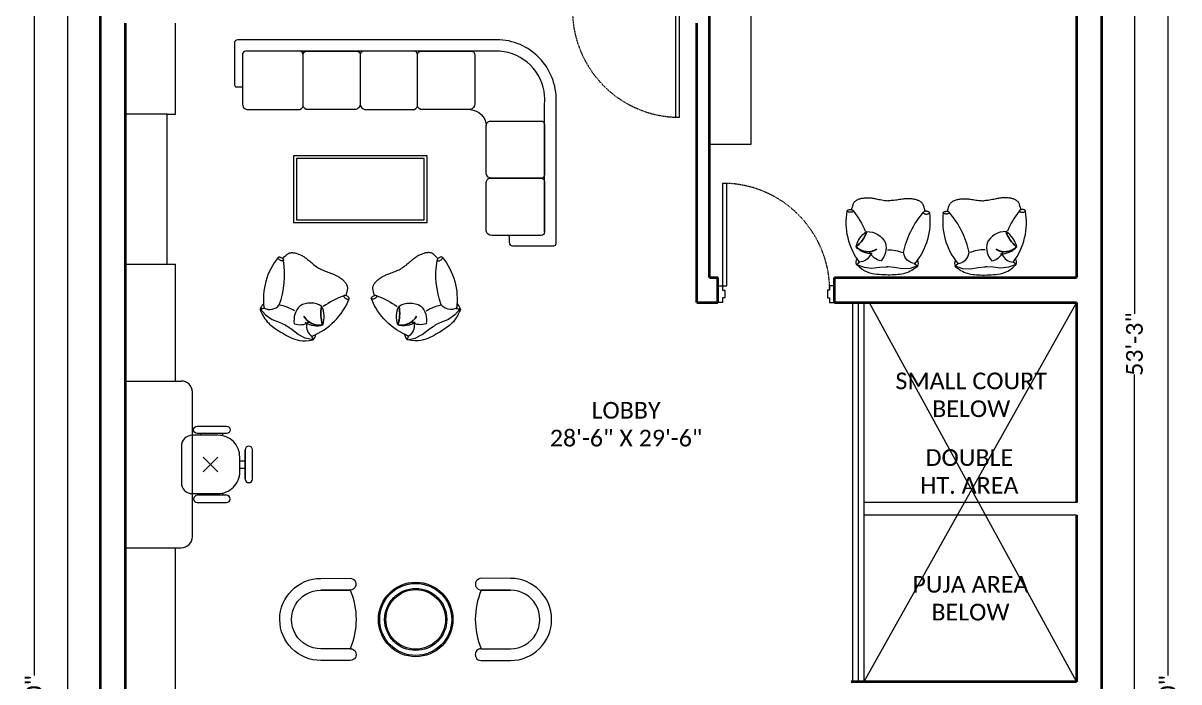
# Model space of a CAD drawing. Extents: x -454308 to 890911, y -14103 to 1343694.
# Drawn here: x 199979 to 200394.7, y 658775.1 to 659012.1 of the extents above; entities that cross this region are included whole.
import ezdxf
from ezdxf.lldxf.tags import DXFTag

# ---------------------------------------------------------------- set-up
doc = ezdxf.new("R2010")
doc.units = 0
doc.header["$MEASUREMENT"] = 0
doc.header["$PDMODE"] = 32
doc.linetypes.add('DOT2', pattern=[3.175, 0, -3.175])
doc.linetypes.add('HIDDEN', pattern=[9.525, 6.35, -3.175])
for name, color, linetype, lineweight in [('AR- Dim', 159, 'Continuous', 9), ('AR-DOOR', 45, 'Continuous', 9), ('AR-FUR', 11, 'Continuous', 9), ('AR-Furn', 30, 'Continuous', 9), ('AR-Projection', 210, 'DASHED2', 15), ('AR-RAILING', 11, 'Continuous', 9), ('AR-TEXT', 163, 'Continuous', 9), ('AR-WALL', 1, 'Continuous', 40), ('AR-Wall 2', 13, 'Continuous', 15)]:
    doc.layers.add(name, color=color, linetype=linetype, lineweight=lineweight)
doc.layers.add('IFF-FURN-DETAIL', color=250, linetype='Continuous')
doc.styles.add('AA_06.0', font='CANDARA.TTF', dxfattribs={"height": 6})
tags = doc.linetypes.add('DASHED2', pattern=[0.375, 0.25, -0.125]).pattern_tags.tags
tags[6:7] = [DXFTag(74, 4), DXFTag(75, 0), DXFTag(340, '0'), DXFTag(46, 1.0), DXFTag(50, 0.0), DXFTag(44, 0.0), DXFTag(45, 0.0)]
tags[4:5] = [DXFTag(74, 4), DXFTag(75, 0), DXFTag(340, '0'), DXFTag(46, 1.0), DXFTag(50, 0.0), DXFTag(44, 0.0), DXFTag(45, 0.0)]
doc.dimstyles.new('AA_06.0', dxfattribs={"dimtxt": 6, "dimasz": 3.5, "dimexe": 0.18, "dimexo": 0.0625, "dimgap": 0.09, "dimtad": 0, "dimzin": 1, "dimdsep": 46, "dimlunit": 4, "dimtxsty": 'AA_06.0', "dimblk": 'DIM ARROW', "dimcen": 0.09, "dimclrd": 4, "dimclre": 256, "dimadec": 0, "dimazin": 0, "dimtfac": 1, "dimtofl": 0, "dimtmove": 0, "dimatfit": 3, "dimfxl": 1, "dimtolj": 1, "dimtzin": 0, "dimlwd": -1, "dimarcsym": 0})

# ---------------------------------------------------------------- blocks, each defined once
blk = doc.blocks.new('PILLOW-1')
at = {"color": 0}
blk.add_lwpolyline([(198, -165, -0.232884), (126, -346, -0.184752), (-44, -234, -0.286563), (75, -22, -0.237978), (273, -68, -0.243587), (179, -195, 4.263709)], format="xyb", dxfattribs=at)
at = {"layer": 'IFF-FURN-DETAIL', "linetype": 'ByBlock'}
blk.add_lwpolyline([(148, -118, -0.343333), (126, -342, 0.126408), (-40, -233, -5.969376)], format="xyb", dxfattribs=at)
blk = doc.blocks.new('SINGLE SOFA 2')
at = {"linetype": 'ByBlock'}
for p in [(-19.24, 12.49), (-19.22, 12.47)]:
    blk.add_line(p, (-18.19, 11.57), dxfattribs=at)
for points in [[(2.87, 12.49), (2.71, 12.61), (2.46, 12.8), (2.12, 13.06), (1.7, 13.36), (1.22, 13.69), (0.7, 14.03), (0.14, 14.35), (-0.44, 14.65), (-1.03, 14.91), (-1.63, 15.13), (-2.24, 15.32), (-2.86, 15.47), (-3.5, 15.59), (-4.16, 15.68), (-4.84, 15.76), (-5.54, 15.82), (-6.26, 15.87), (-7.01, 15.9), (-7.77, 15.92), (-8.55, 15.93), (-9.34, 15.92), (-10.14, 15.9), (-10.95, 15.86), (-11.77, 15.81), (-12.59, 15.73), (-13.43, 15.61), (-14.28, 15.42), (-15.17, 15.14), (-16.09, 14.73), (-17.07, 14.17), (-18.1, 13.43), (-19.21, 12.49)], [(-19.21, 12.49), (-16.48, 13.38), (-13.66, 13.57), (-10.94, 13.16), (-8.62, 12.95), (-8.21, 13.01)], [(-19.21, 12.49), (-16.48, 13.38), (-13.66, 13.57), (-10.94, 13.16), (-8.62, 12.95), (-8.21, 13.01)], [(2.79, 12.39), (0.07, 13.31), (-2.75, 13.53), (-5.47, 13.13), (-7.79, 12.94), (-8.21, 13.01)], [(2.79, 12.39), (0.07, 13.31), (-2.75, 13.53), (-5.47, 13.13), (-7.79, 12.94), (-8.21, 13.01)], [(-21.51, -7.21), (-21.5, -7.29), (-21.46, -7.45), (-21.4, -7.68), (-21.33, -7.96), (-21.25, -8.28), (-21.15, -8.61), (-21.05, -8.93), (-20.95, -9.23), (-20.85, -9.5), (-20.74, -9.72), (-20.63, -9.92), (-20.51, -10.09), (-20.38, -10.24), (-20.25, -10.37), (-20.1, -10.49), (-19.93, -10.6), (-19.75, -10.71), (-19.55, -10.83), (-19.34, -10.93), (-19.1, -11.04), (-18.86, -11.14), (-18.59, -11.23), (-18.31, -11.32), (-18.01, -11.4), (-17.7, -11.47), (-17.37, -11.53), (-17.03, -11.57), (-16.69, -11.61), (-16.34, -11.64), (-15.99, -11.66), (-15.64, -11.67), (-15.29, -11.66), (-14.95, -11.64), (-14.61, -11.61), (-14.27, -11.58), (-13.92, -11.53), (-13.55, -11.47), (-13.16, -11.41), (-12.74, -11.34), (-12.3, -11.27), (-11.81, -11.19), (-11.3, -11.11), (-10.78, -11.03), (-10.25, -10.96), (-9.73, -10.9), (-9.23, -10.84), (-8.76, -10.81), (-8.33, -10.79)], [(4.91, -7.38), (4.71, -8.2), (4.51, -8.85), (4.32, -9.37), (4.14, -9.77), (3.96, -10.07), (3.77, -10.3), (3.58, -10.48), (3.39, -10.62), (3.18, -10.76), (2.96, -10.89), (2.74, -11.01), (2.49, -11.12), (2.24, -11.22), (1.97, -11.32), (1.69, -11.4), (1.39, -11.48), (1.07, -11.55), (0.75, -11.6), (0.41, -11.65), (0.06, -11.68), (-0.29, -11.71), (-0.64, -11.72), (-0.99, -11.73), (-1.33, -11.72), (-1.67, -11.7), (-2.01, -11.67), (-2.35, -11.63), (-2.71, -11.58), (-3.07, -11.52), (-3.46, -11.45), (-3.88, -11.38), (-4.33, -11.3), (-4.81, -11.22), (-5.32, -11.14), (-5.84, -11.05), (-6.37, -10.98), (-6.89, -10.91), (-7.39, -10.85), (-7.86, -10.81), (-8.29, -10.79)]]:
    blk.add_lwpolyline(points, dxfattribs=at)
for points in [[(-20.87, -6.76, 0.186829), (-20.93, -6.59, 0.101651), (-21.19, -6.4, 0.060225), (-21.53, -6.29, 0.046578), (-21.98, -6.25, 0.046578), (-22.43, -6.29, 0.060225), (-22.76, -6.39, 0.101651), (-23.02, -6.58, 0.186829), (-23.09, -6.75, 0.186829), (-23.02, -6.92, 0.101651), (-22.76, -7.11, 0.060225), (-22.43, -7.21, 0.046578), (-21.98, -7.26, 0.046578), (-21.53, -7.22, 0.060225), (-21.2, -7.11, 0.101651), (-20.94, -6.92, 0.186829)], [(4.29, -6.86, -0.186829), (4.35, -6.7, -0.101651), (4.61, -6.51, -0.060225), (4.95, -6.4, -0.046578), (5.4, -6.36, -0.046578), (5.85, -6.41, -0.060225), (6.18, -6.52, -0.101651), (6.44, -6.71, -0.186829), (6.5, -6.87, -0.186829), (6.44, -7.04, -0.101651), (6.18, -7.23, -0.060225), (5.84, -7.33, -0.046578), (5.39, -7.37, -0.046578), (4.94, -7.33, -0.060225), (4.61, -7.22, -0.101651), (4.35, -7.03, -0.186829)]]:
    blk.add_lwpolyline(points, format="xyb", close=True, dxfattribs=at)
for points in [[(-20.87, -6.76, 0.186829), (-20.93, -6.59, 0.101651), (-21.19, -6.4, 0.060225), (-21.53, -6.29, 0.046578), (-21.98, -6.25, 0.046578), (-22.43, -6.29, 0.060225), (-22.76, -6.39, 0.101651), (-23.02, -6.58, 0.186829), (-23.09, -6.75, 0.186829)], [(-21.51, -7.21, 0.0573), (-21.2, -7.11, 0.101651), (-20.94, -6.92, 0.186829), (-20.87, -6.76, 0.186829)], [(4.29, -6.86, -0.186829), (4.35, -6.7, -0.101651), (4.61, -6.51, -0.060225), (4.95, -6.4, -0.046578), (5.4, -6.36, -0.046578), (5.85, -6.41, -0.060225), (6.18, -6.52, -0.101651), (6.44, -6.71, -0.186829), (6.5, -6.87, -0.186829)], [(4.93, -7.32, -0.0573), (4.61, -7.22, -0.101651), (4.35, -7.03, -0.186829), (4.29, -6.86, -0.186829)]]:
    blk.add_lwpolyline(points, format="xyb", dxfattribs=at)
for centre, radius, start, end in [((-14.49, 11.62), 4.84, 169.5972, 195.0128), ((-20.77, 42.26), 38.01, 305.8994, 308.462), ((-0.58, 11.43), 3.49, 340.6782, 19.5441), ((0.64, -3.28), 23.98, 141.7436, 188.3229), ((0.64, -3.28), 23.98, 141.7436, 145.5574), ((-18.5, 7.09), 4.5, 21.3758, 86.0835), ((-18.5, 7.09), 4.5, 21.3758, 86.0835), ((2.03, 7), 4.5, 93.4321, 170.6918), ((2.03, 7), 4.5, 93.4321, 170.6918), ((-20.77, 42.26), 38.01, 305.8994, 308.2795), ((-17.19, -3.2), 23.98, 351.1927, 37.772), ((-17.19, -3.2), 23.98, 33.9753, 37.772), ((-8.15, 25.51), 18.69, 269.7748, 287.9155), ((-8.15, 25.51), 18.69, 269.7748, 287.9155), ((28.74, 13.18), 31.62, 189.9387, 219.3456), ((28.74, 13.18), 31.62, 189.9387, 219.3456), ((-45.15, 13.5), 31.62, 320.17, 335.3757), ((-45.15, 13.5), 31.62, 320.17, 335.3757)]:
    blk.add_arc(centre, radius, start, end, dxfattribs=at)
at = {"linetype": 'ByBlock', "extrusion": (0, 0, -1), "xscale": 0.03275934165516389, "yscale": 0.03275934165516389, "zscale": -0.03275934208198866, "rotation": 90.2421956120825}
blk.add_blockref('PILLOW-1', (8.25, 1.93), dxfattribs=at)
blk.add_blockref('PILLOW-1', (8.25, 1.93), dxfattribs=at)
blk = doc.blocks.new('door 42')
at = {"lineweight": 15, "ltscale": 0.1}
blk.add_lwpolyline([(-0.75, 3), (0.75, 3), (0.75, 39.85), (-0.75, 39.85)], close=True, dxfattribs=at)
at = {"lineweight": 20, "ltscale": 0.1}
for points in [[(-2.5, 3), (-0.75, 3), (-0.75, 1.38), (0, 1.38), (0, -1.38), (-0.75, -1.38), (-0.75, -3), (-2.5, -3), (-2.5, 3)], [(39.5, 3), (37.75, 3), (37.75, 1.38), (37, 1.38), (37, -1.38), (37.75, -1.38), (37.75, -3), (39.5, -3), (39.5, 3)]]:
    blk.add_lwpolyline(points, dxfattribs=at)
at = {"linetype": 'HIDDEN', "ltscale": 0.002}
blk.add_arc((-0.75, 1.38), 38.5, 0, 87.7671, dxfattribs=at)
blk = doc.blocks.new('L-SHAPE SOFA 1')
for points in [[(-66.6, 31.71), (-68.76, 31.71, -0.414214), (-70, 32.94), (-70, 47.76, -0.414214), (-69.18, 48.59), (-18.94, 48.59, -0.417206), (4.12, 28.41), (4.12, -65.88, -0.414214), (2.88, -67.12), (-11.53, -67.12, -0.162278), (-12.76, -66.71), (-12.76, -64.24)], [(-65.06, 44.47), (-18.79, 44.47, -0.039865), (-16.01, 44.47)], [(-16.01, 44.47, -0.371492), (0, 28.28), (0, -61.76)]]:
    blk.add_lwpolyline(points, format="xyb")
for points in [[(-46.94, 44.47), (-65.06, 44.47, 0.414214), (-66.29, 43.24), (-66.29, 25.53, 0.350781), (-64.65, 23.47), (-47.35, 23.47, 0.333333), (-45.71, 24.71), (-45.71, 43.24, 0.414214)], [(-26.35, 44.47), (-44.47, 44.47, 0.414214), (-45.71, 43.24), (-45.71, 25.53, 0.350781), (-44.06, 23.47), (-26.76, 23.47, 0.333333), (-25.12, 24.71), (-25.12, 43.24, 0.414214)], [(0, 0), (0, 18.12, 0.414214), (-1.24, 19.35), (-18.94, 19.35, 0.350781), (-21, 17.71), (-21, 0.41, 0.333333), (-19.76, -1.24), (-1.24, -1.24, 0.414214)], [(0, -2.47), (0, -20.59, -0.414214), (-1.24, -21.82), (-18.94, -21.82, -0.350781), (-21, -20.18), (-21, -2.88, -0.333333), (-19.76, -1.24), (-1.24, -1.24, -0.414214)], [(0, -41.18), (0, -23.06, 0.414214), (-1.24, -21.82), (-18.94, -21.82, 0.350781), (-21, -23.47), (-21, -40.76, 0.333333), (-19.76, -42.41), (-1.24, -42.41, 0.414214)], [(0, -43.65), (0, -63, -0.414214), (-1.24, -64.24), (-18.94, -64.24, -0.350781), (-21, -62.59), (-21, -44.06, -0.333333), (-19.76, -42.41), (-1.24, -42.41, -0.414214)]]:
    blk.add_lwpolyline(points, format="xyb", close=True)
blk.add_lwpolyline([(-65.88, 44.16), (-65.88, 44.16)])
for centre, radius, start, end in [((-67.04, 32.79), 1.17, 291.8436, 309.6505), ((-27.06, 17.41), 6.06, 2.7526, 87.2474)]:
    blk.add_arc(centre, radius, start, end)
blk = doc.blocks.new('SINGLE CHAIR')
at = {"linetype": 'Continuous'}
for p, q in [((-8.18, 8.31), (-8.21, 20.12)), ((-3.46, 8.32), (-3.49, 20.13)), ((-3.49, 20.13), (-3.46, 8.32)), ((20.13, 20.19), (20.16, 8.38)), ((24.86, 20.2), (24.89, 8.39))]:
    blk.add_line(p, q, dxfattribs=at)
at = {"linetype": 'Continuous', "extrusion": (0, 0, -1)}
for centre, major_axis, start_param, end_param in [((8.39, -8.18), (-21.71, 21.71), 0.388215, 1.177797), ((-5.85, 20.13), (1.67, 1.67), 3.924598, 7.066191), ((22.5, 20.2), (1.67, 1.67), 3.924598, 7.066191), ((8.35, 8.35), (11.69, 11.69), 0.783006, 3.924598), ((8.35, 8.35), (-8.35, 8.35), 2.353802, 5.495395)]:
    blk.add_ellipse(centre, major_axis=major_axis, ratio=1, start_param=start_param, end_param=end_param, dxfattribs=at)
blk = doc.blocks.new('STUDY CHAIR')
for p, q in [((-3.94, 24.23), (-3.94, 24.84)), ((3.94, 24.03), (3.94, 24.84)), ((-3.09, 16.36), (2.16, 11.11)), ((-3.09, 11.11), (2.16, 16.36)), ((10.04, 15.05), (12.01, 15.05)), ((10.04, 12.42), (12.01, 12.42)), ((-3.94, 2.62), (-3.94, 3.23)), ((3.94, 2.62), (3.94, 3.43))]:
    blk.add_line(p, q)
for points in [[(-5.25, 27.47), (5.25, 27.47, -1), (5.25, 24.84), (-5.25, 24.84, -1)], [(10.04, 11.11), (10.04, 16.36, 0.414214), (2.16, 24.23), (-7.02, 24.23, 0.414214), (-10.96, 20.3), (-10.96, 7.17, 0.414214), (-7.02, 3.23), (2.16, 3.23, 0.414214)], [(12.01, 18.98), (12.01, 8.48, 1), (14.63, 8.48), (14.63, 18.98, 1)], [(-5.25, 0), (5.25, 0, 1), (5.25, 2.62), (-5.25, 2.62, 1)]]:
    blk.add_lwpolyline(points, format="xyb", close=True)
for points in [[(12.01, 8.48), (12.01, 18.98)], [(14.63, 8.48), (14.63, 18.98)]]:
    blk.add_lwpolyline(points)
for centre, start, end in [((13.32, 18.98), 0, 180), ((13.32, 8.48), 180, 0)]:
    blk.add_arc(centre, 1.31, start, end)
blk = doc.blocks.new('DIM ARROW')
at = {"color": 3, "ltscale": 0.1}
for p, q in [((-0.5, 0), (0.5, 0)), ((-0.35, -0.35), (0.35, 0.35)), ((0, 0.5), (0, -0.5))]:
    blk.add_line(p, q, dxfattribs=at)
blk = doc.blocks.new('*D544')
at = {"layer": 'AR- Dim', "linetype": 'DOT2', "lineweight": -2, "ltscale": 0.00125}
for p, q in [((200006.77, 659021.14), (199994.75, 659021.14)), ((200006.77, 658436.14), (199994.75, 658436.14))]:
    blk.add_line(p, q, dxfattribs=at)
at = {"layer": 'AR- Dim', "color": 4, "ltscale": 0.00125}
for p, q in [((199994.93, 659017.64), (199994.93, 658740.44)), ((199994.93, 658439.64), (199994.93, 658716.83))]:
    blk.add_line(p, q, dxfattribs=at)
at = {"layer": 'DEFPOINTS', "color": 0, "lineweight": 30, "ltscale": 0.00125}
for p in [(199994.93, 659021.14), (200006.83, 659021.14), (200006.83, 658436.14)]:
    blk.add_point(p, dxfattribs=at)
at = {"layer": 'AR- Dim', "color": 4, "ltscale": 0.00125, "xscale": 3.5, "yscale": 3.5, "zscale": 3.5}
for p, rotation in [((199994.93, 659021.14), 90), ((199994.93, 658436.14), 270)]:
    blk.add_blockref('DIM ARROW', p, dxfattribs=dict(at, rotation=rotation))
at = {"layer": 'AR- Dim', "color": 0, "ltscale": 0.00125, "insert": (199994.93, 658728.64), "char_height": 6, "attachment_point": 5, "rotation": 90, "style": 'AA_06.0'}
blk.add_mtext('\\A1;48\'-9"', dxfattribs=at)
blk = doc.blocks.new('*D546')
at = {"layer": 'AR- Dim', "linetype": 'DOT2', "lineweight": -2, "ltscale": 0.00125}
for p, q in [((199994.87, 659216.14), (199982.71, 659216.14)), ((199994.87, 658316.14), (199982.71, 658316.14))]:
    blk.add_line(p, q, dxfattribs=at)
at = {"layer": 'AR- Dim', "color": 4, "ltscale": 0.00125}
for p, q in [((199982.89, 659212.64), (199982.89, 658777.38)), ((199982.89, 658319.64), (199982.89, 658754.89))]:
    blk.add_line(p, q, dxfattribs=at)
at = {"layer": 'DEFPOINTS', "color": 0, "lineweight": 30, "ltscale": 0.00125}
for p in [(199994.93, 659216.14), (199982.89, 658316.14), (199994.93, 658316.14)]:
    blk.add_point(p, dxfattribs=at)
at = {"layer": 'AR- Dim', "color": 4, "ltscale": 0.00125, "xscale": 3.5, "yscale": 3.5, "zscale": 3.5}
for p, rotation in [((199982.89, 659216.14), 90), ((199982.89, 658316.14), 270)]:
    blk.add_blockref('DIM ARROW', p, dxfattribs=dict(at, rotation=rotation))
at = {"layer": 'AR- Dim', "color": 0, "ltscale": 0.00125, "insert": (199982.89, 658766.14), "char_height": 6, "attachment_point": 5, "rotation": 90, "style": 'AA_06.0'}
blk.add_mtext('\\A1;75\'-0"', dxfattribs=at)
blk = doc.blocks.new('*D561')
at = {"layer": 'AR- Dim', "linetype": 'DOT2', "lineweight": -2, "ltscale": 0.00125}
for p, q in [((200366.89, 659216.2), (200378.91, 659216.2)), ((200366.89, 658577.14), (200378.91, 658577.14))]:
    blk.add_line(p, q, dxfattribs=at)
at = {"layer": 'AR- Dim', "color": 4, "ltscale": 0.00125}
for p, q in [((200378.73, 659212.7), (200378.73, 658907.56)), ((200378.73, 658580.64), (200378.73, 658885.77))]:
    blk.add_line(p, q, dxfattribs=at)
at = {"layer": 'DEFPOINTS', "color": 0, "lineweight": 30, "ltscale": 0.00125}
for p in [(200366.83, 659216.2), (200378.73, 659216.2), (200366.83, 658577.14)]:
    blk.add_point(p, dxfattribs=at)
at = {"layer": 'AR- Dim', "color": 4, "ltscale": 0.00125, "xscale": 3.5, "yscale": 3.5, "zscale": 3.5}
for p, rotation in [((200378.73, 659216.2), 90), ((200378.73, 658577.14), 270)]:
    blk.add_blockref('DIM ARROW', p, dxfattribs=dict(at, rotation=rotation))
at = {"layer": 'AR- Dim', "color": 0, "ltscale": 0.00125, "insert": (200378.73, 658896.67), "char_height": 6, "attachment_point": 5, "rotation": 90, "style": 'AA_06.0'}
blk.add_mtext('\\A1;53\'-3"', dxfattribs=at)
blk = doc.blocks.new('*D562')
at = {"layer": 'AR- Dim', "linetype": 'DOT2', "lineweight": -2, "ltscale": 0.00125}
for p, q in [((200378.79, 659216.14), (200390.94, 659216.14)), ((200378.79, 658316.14), (200390.94, 658316.14))]:
    blk.add_line(p, q, dxfattribs=at)
at = {"layer": 'AR- Dim', "color": 4, "ltscale": 0.00125}
for p, q in [((200390.76, 659212.64), (200390.76, 658777.38)), ((200390.76, 658319.64), (200390.76, 658754.89))]:
    blk.add_line(p, q, dxfattribs=at)
at = {"layer": 'DEFPOINTS', "color": 0, "lineweight": 30, "ltscale": 0.00125}
for p in [(200378.73, 659216.14), (200378.73, 658316.14), (200390.76, 658316.14)]:
    blk.add_point(p, dxfattribs=at)
at = {"layer": 'AR- Dim', "color": 4, "ltscale": 0.00125, "xscale": 3.5, "yscale": 3.5, "zscale": 3.5}
for p, rotation in [((200390.76, 659216.14), 90), ((200390.76, 658316.14), 270)]:
    blk.add_blockref('DIM ARROW', p, dxfattribs=dict(at, rotation=rotation))
at = {"layer": 'AR- Dim', "color": 0, "ltscale": 0.00125, "insert": (200390.76, 658766.14), "char_height": 6, "attachment_point": 5, "rotation": 90, "style": 'AA_06.0'}
blk.add_mtext('\\A1;75\'-0"', dxfattribs=at)

msp = doc.modelspace()

# ---------------------------------------------------------------- linework, layer by layer
at = {"layer": 'AR-FUR'}
for p, q in [((200033.828, 658979.371), (200033.828, 659012.135)), ((200030.828, 658979.371), (200033.828, 658979.371)), ((200030.828, 658925.371), (200033.828, 658925.371)), ((200033.828, 658883.371), (200033.828, 658925.371)), ((200015.828, 658883.371), (200035.828, 658883.371)), ((200039.828, 658827.371), (200039.828, 658879.371)), ((200015.828, 658823.371), (200035.828, 658823.371)), ((200033.828, 658762.135), (200033.828, 658823.371))]:
    msp.add_line(p, q, dxfattribs=at)
for points in [[(200240.828, 658968.635), (200240.828, 659022.635), (200225.828, 659022.635), (200225.828, 658968.635)], [(200030.828, 658925.371), (200030.828, 658979.371), (200015.828, 658979.371), (200015.828, 658925.371)], [(200076.24, 658964.371), (200076.24, 658940.371), (200124.24, 658940.371), (200124.24, 658964.371)], [(200077.24, 658963.371), (200077.24, 658941.371), (200123.24, 658941.371), (200123.24, 658963.371)]]:
    msp.add_lwpolyline(points, close=True, dxfattribs=at)
for radius in [13.404, 12.957, 11.17, 10.723]:
    msp.add_circle((200120.173, 658797.602), radius, dxfattribs=at)
for centre, start, end in [((200035.828, 658879.371), 0, 90), ((200035.828, 658827.371), 270, 0)]:
    msp.add_arc(centre, 4, start, end, dxfattribs=at)
at = {"layer": 'AR-Furn', "ltscale": 3}
for p, q in [((200357.828, 658839.635), (200281.328, 658839.635)), ((200357.828, 658835.135), (200281.328, 658835.135))]:
    msp.add_line(p, q, dxfattribs=at)
at = {"layer": 'AR-Projection', "ltscale": 0.05}
for p, q in [((200357.828, 658911.635), (200281.328, 658775.135)), ((200283.328, 658911.635), (200357.828, 658775.135))]:
    msp.add_line(p, q, dxfattribs=at)
at = {"layer": 'AR-RAILING', "ltscale": 0.05}
for p, q in [((200277.328, 658911.635), (200277.328, 658775.135)), ((200279.328, 658911.635), (200279.328, 658775.135))]:
    msp.add_line(p, q, dxfattribs=at)
at = {"layer": 'AR-WALL', "ltscale": 3}
for p, q in [((200366.828, 659216.135), (200366.828, 658577.135)), ((200357.828, 659106.635), (200357.828, 658920.635)), ((200225.828, 658920.635), (200225.828, 659022.635)), ((200006.828, 658415.135), (200006.828, 659021.135)), ((200015.828, 658667.135), (200015.828, 659012.135)), ((200221.328, 658911.635), (200221.328, 659012.135)), ((200225.828, 658920.635), (200228.828, 658920.635)), ((200228.828, 658911.635), (200228.828, 658920.635)), ((200270.828, 658920.635), (200357.828, 658920.635)), ((200270.828, 658911.635), (200270.828, 658920.635)), ((200221.328, 658911.635), (200228.828, 658911.635)), ((200270.828, 658911.635), (200357.828, 658911.635)), ((200357.828, 658911.635), (200357.828, 658839.635)), ((200357.828, 658835.135), (200357.828, 658775.135))]:
    msp.add_line(p, q, dxfattribs=at)
at = {"layer": 'AR-WALL', "ltscale": 0.1}
msp.add_line((200357.828, 658775.135), (200276.828, 658775.135), dxfattribs=at)
at = {"layer": 'AR-Wall 2', "ltscale": 3}
msp.add_line((200281.328, 658911.635), (200281.328, 658775.135), dxfattribs=at)

# ---------------------------------------------------------------- block references
at = {"layer": 'AR-DOOR', "rotation": 180}
msp.add_blockref('door 42', (200214.328, 659018.135), dxfattribs=at)
at = {"layer": 'AR-DOOR'}
msp.add_blockref('door 42', (200231.328, 658914.635), dxfattribs=at)
at = {"layer": 'AR-FUR', "xscale": -1}
for name, p, rotation in [('L-SHAPE SOFA 1', (200122.063, 659002.018), 270), ('SINGLE SOFA 2', (200298.282, 658937.216), 178.4392590288545), ('SINGLE SOFA 2', (200127.592, 658918.645), 210.0000000050696)]:
    msp.add_blockref(name, p, dxfattribs=dict(at, rotation=rotation))
at = {"layer": 'AR-FUR'}
for p, rotation in [((200316.627, 658937.216), 181.5607409710805), ((200072.888, 658918.645), 150.0000000044787)]:
    msp.add_blockref('SINGLE SOFA 2', p, dxfattribs=dict(at, rotation=rotation))
msp.add_blockref('STUDY CHAIR', (200046.851, 658839.638), dxfattribs=at)
at = {"layer": 'AR-FUR', "yscale": 0.8936170212605248}
for p, xscale, zscale, rotation in [((200078.597, 658805.067), 0.8936170212605248, 0.8936170212604958, 270), ((200161.749, 658805.058), -0.8936170212605248, 0.8936170212679265, 90)]:
    msp.add_blockref('SINGLE CHAIR', p, dxfattribs=dict(at, xscale=xscale, zscale=zscale, rotation=rotation))

# ---------------------------------------------------------------- texts
at = {"layer": 'AR-TEXT', "char_height": 6, "width": 97.77399, "attachment_point": 2, "style": 'AA_06.0'}
for s, insert in [('\\A1;SMALL COURT\\PBELOW', (200319.992, 658886.414)), ('\\A1;LOBBY\\P28\'-6" X 29\'-6"', (200195.851, 658875.838)), ('\\A1;DOUBLE\\PHT. AREA', (200319.338, 658858.837)), ('\\A1;PUJA AREA\\PBELOW', (200319.721, 658813.239))]:
    msp.add_mtext(s, dxfattribs=dict(at, insert=insert))

# ---------------------------------------------------------------- dimensions: what is measured, and where the dimension line sits
at = {"layer": 'AR- Dim', "ltscale": 0.00125}
for base, p1, p2, picture, middle in [((199982.893, 658316.135), (199994.928, 659216.135), (199994.928, 658316.135), '*D546', (199982.893, 658766.135)), ((200378.728, 659216.198), (200366.828, 658577.135), (200366.828, 659216.198), '*D561', (200378.728, 658896.667)), ((200390.763, 658316.135), (200378.728, 659216.135), (200378.728, 658316.135), '*D562', (200390.763, 658766.135)), ((199994.928, 659021.135), (200006.828, 658436.135), (200006.828, 659021.135), '*D544', (199994.928, 658728.635))]:
    dim = msp.add_linear_dim(base=base, p1=p1, p2=p2, angle=90, dimstyle='AA_06.0', dxfattribs=at)
    dim.commit()
    dim.dimension.update_dxf_attribs({"geometry": picture, "text_midpoint": middle})

doc.saveas('drawing.dxf')
